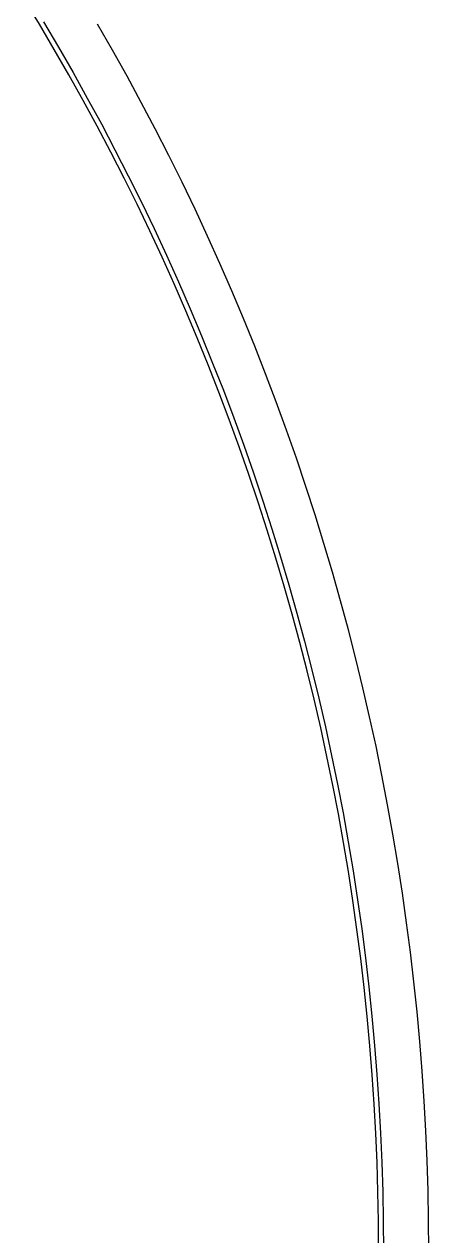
# Model space of a CAD drawing. Header units: metres. Extents: x -16 to 132, y -40 to 113.
# Drawn here: x 119.01 to 131.72, y 37.27 to 75.33 of the extents above; entities that cross this region are included whole.
import ezdxf

# ---------------------------------------------------------------- set-up
doc = ezdxf.new("R2010")
doc.units = ezdxf.units.M

msp = doc.modelspace()

# ---------------------------------------------------------------- linework, layer by layer
for p, q in [((119.486, 75.3327), (119.008, 76.1185)), ((119.614, 75.4099), (120.083, 74.6167)), ((119.954, 74.5412), (119.486, 75.3327)), ((121.782, 74.5203), (121.314, 75.3343)), ((120.083, 74.6167), (120.542, 73.8179)), ((120.412, 73.744), (119.954, 74.5412)), ((122.24, 73.7007), (121.782, 74.5203)), ((120.86, 72.9412), (120.412, 73.744)), ((120.542, 73.8179), (120.991, 73.0135)), ((122.687, 72.8754), (122.24, 73.7007)), ((121.298, 72.133), (120.86, 72.9412)), ((120.991, 73.0135), (121.431, 72.2037)), ((123.125, 72.0448), (122.687, 72.8754)), ((121.727, 71.3195), (121.298, 72.133)), ((121.431, 72.2037), (121.86, 71.3885)), ((123.552, 71.2089), (123.125, 72.0448)), ((122.145, 70.5007), (121.727, 71.3195)), ((121.86, 71.3885), (122.279, 70.5682)), ((123.969, 70.3677), (123.552, 71.2089)), ((122.554, 69.6769), (122.145, 70.5007)), ((122.279, 70.5682), (122.688, 69.7427)), ((124.376, 69.5216), (123.969, 70.3677)), ((122.952, 68.8482), (122.554, 69.6769)), ((122.688, 69.7427), (123.087, 68.9123)), ((124.772, 68.6705), (124.376, 69.5216)), ((123.087, 68.9123), (123.476, 68.077)), ((123.34, 68.0146), (122.952, 68.8482)), ((125.157, 67.8146), (124.772, 68.6705)), ((123.718, 67.1763), (123.34, 68.0146)), ((123.476, 68.077), (123.855, 67.2371)), ((125.533, 66.954), (125.157, 67.8146)), ((124.085, 66.3335), (123.718, 67.1763)), ((123.855, 67.2371), (124.223, 66.3925)), ((125.897, 66.0889), (125.533, 66.954)), ((124.442, 65.4861), (124.085, 66.3335)), ((124.223, 66.3925), (124.581, 65.5435)), ((126.251, 65.2194), (125.897, 66.0889)), ((124.789, 64.6345), (124.442, 65.4861)), ((124.581, 65.5435), (124.928, 64.6902)), ((126.594, 64.3456), (126.251, 65.2194)), ((125.125, 63.7787), (124.789, 64.6345)), ((124.928, 64.6902), (125.265, 63.8327)), ((126.927, 63.4676), (126.594, 64.3456)), ((125.451, 62.9189), (125.125, 63.7787)), ((125.265, 63.8327), (125.591, 62.9711)), ((127.249, 62.5857), (126.927, 63.4676)), ((125.766, 62.0551), (125.451, 62.9189)), ((125.591, 62.9711), (125.907, 62.1056)), ((127.559, 61.6998), (127.249, 62.5857)), ((126.07, 61.1875), (125.766, 62.0551)), ((125.907, 62.1056), (126.212, 61.2363)), ((127.859, 60.8102), (127.559, 61.6998)), ((126.364, 60.3162), (126.07, 61.1875)), ((126.212, 61.2363), (126.506, 60.3633)), ((128.148, 59.9171), (127.859, 60.8102)), ((126.647, 59.4414), (126.364, 60.3162)), ((126.506, 60.3633), (126.79, 59.4867)), ((128.426, 59.0204), (128.148, 59.9171)), ((126.919, 58.5632), (126.647, 59.4414)), ((126.79, 59.4867), (127.063, 58.6067)), ((128.693, 58.1203), (128.426, 59.0204)), ((127.181, 57.6817), (126.919, 58.5632)), ((127.063, 58.6067), (127.325, 57.7235)), ((128.949, 57.2171), (128.693, 58.1203)), ((127.431, 56.797), (127.181, 57.6817)), ((127.325, 57.7235), (127.576, 56.8371)), ((129.194, 56.3108), (128.949, 57.2171)), ((127.671, 55.9094), (127.431, 56.797)), ((127.576, 56.8371), (127.816, 55.9476)), ((129.428, 55.4016), (129.194, 56.3108)), ((127.9, 55.0189), (127.671, 55.9094)), ((127.816, 55.9476), (128.045, 55.0553)), ((129.65, 54.4895), (129.428, 55.4016)), ((128.118, 54.1256), (127.9, 55.0189)), ((128.045, 55.0553), (128.264, 54.1603)), ((129.862, 53.5748), (129.65, 54.4895)), ((128.325, 53.2298), (128.118, 54.1256)), ((128.264, 54.1603), (128.471, 53.2626)), ((130.062, 52.6576), (129.862, 53.5748)), ((128.521, 52.3314), (128.325, 53.2298)), ((128.471, 53.2626), (128.668, 52.3625)), ((130.25, 51.738), (130.062, 52.6576)), ((128.706, 51.4307), (128.521, 52.3314)), ((128.668, 52.3625), (128.853, 51.46)), ((128.88, 50.5278), (128.706, 51.4307)), ((128.853, 51.46), (129.027, 50.5553)), ((130.428, 50.8161), (130.25, 51.738)), ((130.594, 49.8922), (130.428, 50.8161)), ((129.042, 49.6229), (128.88, 50.5278)), ((129.027, 50.5553), (129.19, 49.6486)), ((130.749, 48.9662), (130.594, 49.8922)), ((129.194, 48.716), (129.042, 49.6229)), ((129.19, 49.6486), (129.342, 48.7399)), ((129.342, 48.7399), (129.483, 47.8294)), ((130.892, 48.0385), (130.749, 48.9662)), ((129.334, 47.8074), (129.194, 48.716)), ((131.024, 47.109), (130.892, 48.0385)), ((129.464, 46.897), (129.334, 47.8074)), ((129.483, 47.8294), (129.612, 46.9172)), ((129.582, 45.9852), (129.464, 46.897)), ((129.612, 46.9172), (129.731, 46.0036)), ((131.145, 46.178), (131.024, 47.109)), ((131.254, 45.2456), (131.145, 46.178)), ((129.689, 45.072), (129.582, 45.9852)), ((129.731, 46.0036), (129.838, 45.0885)), ((129.785, 44.1575), (129.689, 45.072)), ((129.838, 45.0885), (129.934, 44.1722)), ((131.352, 44.3119), (131.254, 45.2456)), ((129.869, 43.242), (129.785, 44.1575)), ((129.934, 44.1722), (130.019, 43.2548)), ((131.438, 43.3771), (131.352, 44.3119)), ((129.942, 42.3254), (129.869, 43.242)), ((130.019, 43.2548), (130.092, 42.3365)), ((131.513, 42.4413), (131.438, 43.3771)), ((130.004, 41.4081), (129.942, 42.3254)), ((130.092, 42.3365), (130.154, 41.4173)), ((131.576, 41.5046), (131.513, 42.4413)), ((131.628, 40.5673), (131.576, 41.5046)), ((130.055, 40.49), (130.004, 41.4081)), ((130.154, 41.4173), (130.205, 40.4973)), ((130.095, 39.5714), (130.055, 40.49)), ((130.205, 40.4973), (130.245, 39.5769)), ((131.669, 39.6293), (131.628, 40.5673)), ((131.697, 38.691), (131.669, 39.6293)), ((130.123, 38.6523), (130.095, 39.5714)), ((130.245, 39.5769), (130.273, 38.656)), ((130.14, 37.733), (130.123, 38.6523)), ((130.273, 38.656), (130.29, 37.7349)), ((131.715, 37.7524), (131.697, 38.691)), ((130.145, 36.8136), (130.14, 37.733)), ((130.29, 37.7349), (130.295, 36.8136)), ((131.72, 36.8136), (131.715, 37.7524))]:
    msp.add_line(p, q)

doc.saveas('drawing.dxf')
